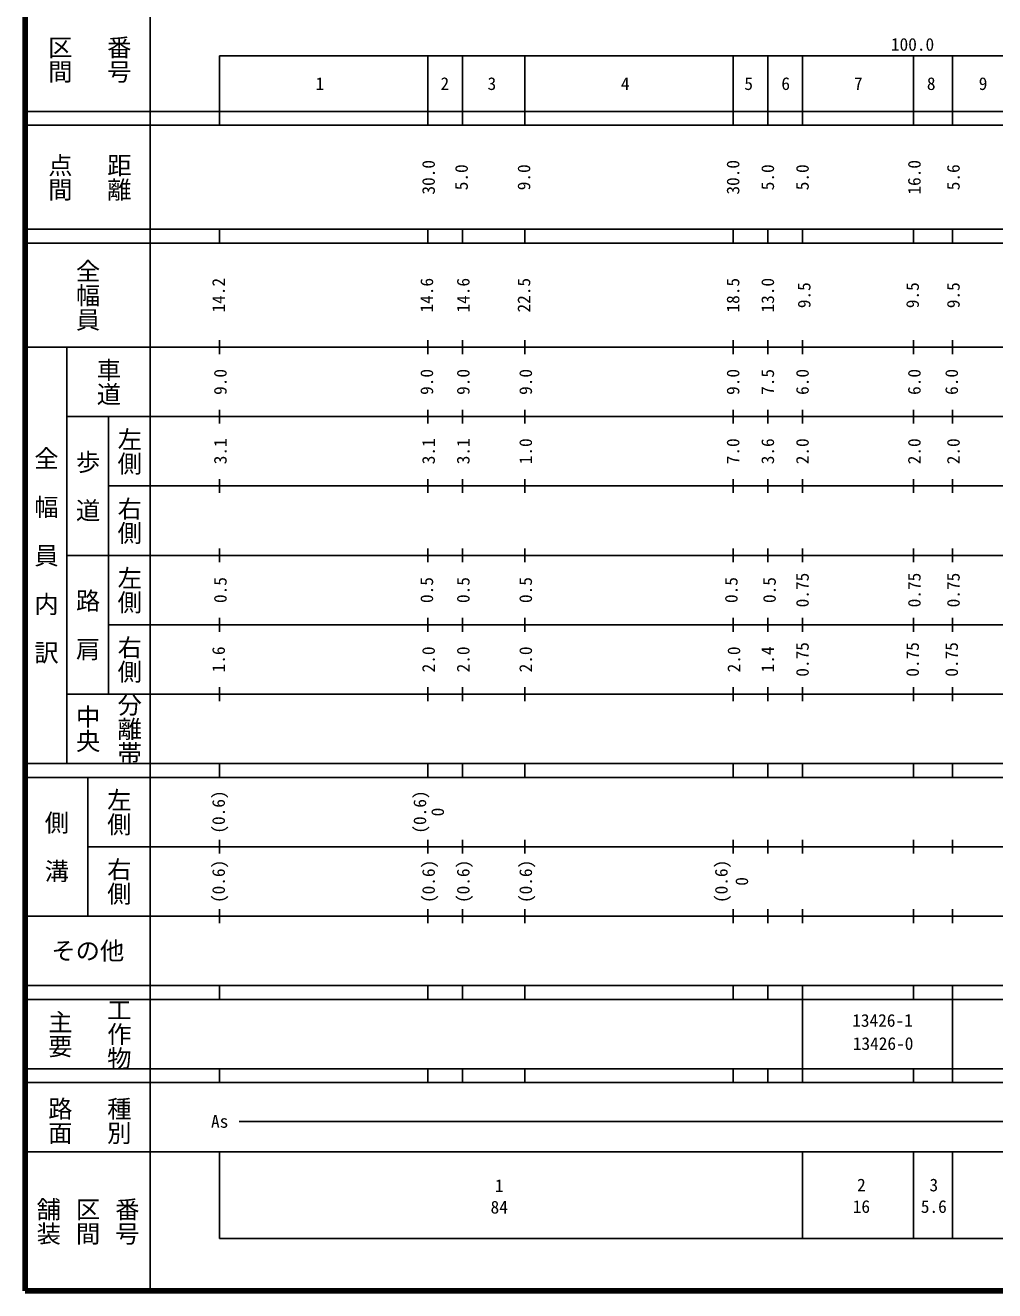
# Model space of a CAD drawing. Units: millimetres on the paper, enlarged 1000 times. Extents: x 40000 to 680000, y 20000 to 380000.
# Drawn here: x 40000 to 179680, y 20000 to 202409 of the extents above; entities that cross this region are included whole.
import ezdxf
from ezdxf.enums import TextEntityAlignment as Align

# ---------------------------------------------------------------- set-up
doc = ezdxf.new("R2010")
doc.units = ezdxf.units.MM
doc.header["$LTSCALE"] = 1000
doc.layers.add('M-TTL', color=2, linetype='Continuous', lineweight=140)
doc.layers.add('M-TTL-BAND', color=7, linetype='Continuous', lineweight=25)
doc.styles.add('@ＭＳ ゴシック', font='')
doc.styles.add('ＭＳ ゴシック', font='')
doc.styles.get('@ＭＳ ゴシック').set_extended_font_data('@MS Gothic')
doc.styles.get('ＭＳ ゴシック').set_extended_font_data('MS Gothic')

msp = doc.modelspace()

# ---------------------------------------------------------------- linework, layer by layer
at = {"layer": 'M-TTL'}
for p, q in [((40000, 380000), (40000, 20000)), ((40000, 20000), (680000, 20000))]:
    msp.add_line(p, q, dxfattribs=at)
at = {"layer": 'M-TTL-BAND'}
for p, q in [((58000, 370000), (58000, 20000)), ((68000, 198000), (579000, 198000)), ((68000, 198000), (68000, 188000)), ((98000, 198000), (98000, 188000)), ((103000, 198000), (103000, 188000)), ((112000, 198000), (112000, 188000)), ((142000, 198000), (142000, 188000)), ((147000, 198000), (147000, 188000)), ((152000, 198000), (152000, 188000)), ((168000, 198000), (168000, 188000)), ((173600, 198000), (173600, 188000)), ((40000, 190000), (579000, 190000)), ((40000, 188000), (579000, 188000)), ((40000, 173000), (579000, 173000)), ((68000, 171000), (68000, 173000)), ((98000, 173000), (98000, 171000)), ((103000, 173000), (103000, 171000)), ((112000, 173000), (112000, 171000)), ((142000, 173000), (142000, 171000)), ((147000, 173000), (147000, 171000)), ((152000, 173000), (152000, 171000)), ((168000, 171000), (168000, 173000)), ((173600, 173000), (173600, 171000)), ((40000, 171000), (579000, 171000)), ((68000, 155000), (68000, 157000)), ((98000, 157000), (98000, 155000)), ((103000, 157000), (103000, 155000)), ((112000, 157000), (112000, 155000)), ((142000, 157000), (142000, 155000)), ((147000, 157000), (147000, 155000)), ((152000, 157000), (152000, 155000)), ((168000, 155000), (168000, 157000)), ((173600, 157000), (173600, 155000)), ((40000, 156000), (579000, 156000)), ((46000, 96000), (46000, 156000)), ((46000, 146000), (579000, 146000)), ((52000, 146000), (52000, 106000)), ((68000, 145000), (68000, 147000)), ((98000, 147000), (98000, 145000)), ((103000, 147000), (103000, 145000)), ((112000, 147000), (112000, 145000)), ((142000, 147000), (142000, 145000)), ((147000, 147000), (147000, 145000)), ((152000, 147000), (152000, 145000)), ((168000, 145000), (168000, 147000)), ((173600, 147000), (173600, 145000)), ((68000, 135000), (68000, 137000)), ((98000, 137000), (98000, 135000)), ((103000, 137000), (103000, 135000)), ((112000, 137000), (112000, 135000)), ((142000, 137000), (142000, 135000)), ((147000, 137000), (147000, 135000)), ((152000, 137000), (152000, 135000)), ((168000, 135000), (168000, 137000)), ((173600, 137000), (173600, 135000)), ((52000, 136000), (579000, 136000)), ((46000, 126000), (579000, 126000)), ((68000, 125000), (68000, 127000)), ((98000, 127000), (98000, 125000)), ((103000, 127000), (103000, 125000)), ((112000, 127000), (112000, 125000)), ((142000, 127000), (142000, 125000)), ((147000, 127000), (147000, 125000)), ((152000, 127000), (152000, 125000)), ((168000, 125000), (168000, 127000)), ((173600, 127000), (173600, 125000)), ((68000, 115000), (68000, 117000)), ((98000, 117000), (98000, 115000)), ((103000, 117000), (103000, 115000)), ((112000, 117000), (112000, 115000)), ((142000, 117000), (142000, 115000)), ((147000, 117000), (147000, 115000)), ((152000, 117000), (152000, 115000)), ((168000, 115000), (168000, 117000)), ((173600, 117000), (173600, 115000)), ((52000, 116000), (579000, 116000)), ((46000, 106000), (579000, 106000)), ((68000, 105000), (68000, 107000)), ((98000, 107000), (98000, 105000)), ((103000, 107000), (103000, 105000)), ((112000, 107000), (112000, 105000)), ((142000, 107000), (142000, 105000)), ((147000, 107000), (147000, 105000)), ((152000, 107000), (152000, 105000)), ((168000, 105000), (168000, 107000)), ((173600, 107000), (173600, 105000)), ((40000, 96000), (579000, 96000)), ((68000, 94000), (68000, 96000)), ((98000, 96000), (98000, 94000)), ((103000, 96000), (103000, 94000)), ((112000, 96000), (112000, 94000)), ((142000, 96000), (142000, 94000)), ((147000, 96000), (147000, 94000)), ((152000, 96000), (152000, 94000)), ((168000, 94000), (168000, 96000)), ((173600, 96000), (173600, 94000)), ((40000, 94000), (579000, 94000)), ((49000, 94000), (49000, 74000)), ((49000, 84000), (579000, 84000)), ((68000, 83000), (68000, 85000)), ((98000, 85000), (98000, 83000)), ((103000, 85000), (103000, 83000)), ((112000, 85000), (112000, 83000)), ((142000, 85000), (142000, 83000)), ((147000, 85000), (147000, 83000)), ((152000, 85000), (152000, 83000)), ((168000, 83000), (168000, 85000)), ((173600, 85000), (173600, 83000)), ((68000, 73000), (68000, 75000)), ((98000, 75000), (98000, 73000)), ((103000, 75000), (103000, 73000)), ((112000, 75000), (112000, 73000)), ((142000, 75000), (142000, 73000)), ((147000, 75000), (147000, 73000)), ((152000, 75000), (152000, 73000)), ((168000, 73000), (168000, 75000)), ((173600, 75000), (173600, 73000)), ((40000, 74000), (579000, 74000)), ((40000, 64000), (579000, 64000)), ((68000, 62000), (68000, 64000)), ((98000, 64000), (98000, 62000)), ((103000, 64000), (103000, 62000)), ((112000, 64000), (112000, 62000)), ((142000, 64000), (142000, 62000)), ((147000, 64000), (147000, 62000)), ((152000, 64000), (152000, 52000)), ((168000, 62000), (168000, 64000)), ((173600, 64000), (173600, 52000)), ((40000, 62000), (579000, 62000)), ((40000, 52000), (579000, 52000)), ((68000, 50000), (68000, 52000)), ((98000, 52000), (98000, 50000)), ((103000, 52000), (103000, 50000)), ((112000, 52000), (112000, 50000)), ((142000, 52000), (142000, 50000)), ((147000, 52000), (147000, 50000)), ((152000, 52000), (152000, 50000)), ((168000, 50000), (168000, 52000)), ((173600, 52000), (173600, 50000)), ((40000, 50000), (579000, 50000)), ((70805, 44406), (565903, 44406)), ((40000, 40000), (579000, 40000)), ((68000, 40000), (68000, 27500)), ((152000, 40000), (152000, 27500)), ((168000, 40000), (168000, 27500)), ((173600, 40000), (173600, 27500)), ((68000, 27500), (579000, 27500))]:
    msp.add_line(p, q, dxfattribs=at)

# ---------------------------------------------------------------- texts
for s, height, rotation, style, p in [('番号', 2566, 270, '@ＭＳ ゴシック', (53500, 197500)), ('区間', 2566, 270, '@ＭＳ ゴシック', (45000, 197500)), ('点間', 2566, 270, '@ＭＳ ゴシック', (45000, 180500)), ('距離', 2566, 270, '@ＭＳ ゴシック', (53500, 180500)), ('30.0', 1833, 90, 'ＭＳ ゴシック', (98094, 180500)), ('30.0', 1833, 90, 'ＭＳ ゴシック', (141970, 180500)), ('16.0', 1833, 90, 'ＭＳ ゴシック', (168094, 180500)), ('5.0', 1833, 90, 'ＭＳ ゴシック', (102844, 180500)), ('9.0', 1833, 90, 'ＭＳ ゴシック', (111844, 180500)), ('5.0', 1833, 90, 'ＭＳ ゴシック', (146970, 180500)), ('5.0', 1833, 90, 'ＭＳ ゴシック', (151971, 180500)), ('5.6', 1833, 90, 'ＭＳ ゴシック', (173721, 180500)), ('全幅員', 2566, 270, '@ＭＳ ゴシック', (49000, 163500)), ('14.2', 1833, 90, 'ＭＳ ゴシック', (67843, 163500)), ('14.6', 1833, 90, 'ＭＳ ゴシック', (97844, 163500)), ('14.6', 1833, 90, 'ＭＳ ゴシック', (103094, 163500)), ('22.5', 1833, 90, 'ＭＳ ゴシック', (111844, 163500)), ('18.5', 1833, 90, 'ＭＳ ゴシック', (141970, 163500)), ('13.0', 1833, 90, 'ＭＳ ゴシック', (146970, 163500)), ('9.5', 1833, 90, 'ＭＳ ゴシック', (152221, 163500)), ('9.5', 1833, 90, 'ＭＳ ゴシック', (167843, 163500)), ('9.5', 1833, 90, 'ＭＳ ゴシック', (173721, 163500)), ('車道', 2566, 270, '@ＭＳ ゴシック', (52000, 151000)), ('9.0', 1833, 90, 'ＭＳ ゴシック', (68093, 151000)), ('9.0', 1833, 90, 'ＭＳ ゴシック', (97844, 151000)), ('9.0', 1833, 90, 'ＭＳ ゴシック', (103094, 151000)), ('9.0', 1833, 90, 'ＭＳ ゴシック', (112094, 151000)), ('9.0', 1833, 90, 'ＭＳ ゴシック', (141970, 151000)), ('7.5', 1833, 90, 'ＭＳ ゴシック', (146970, 151000)), ('6.0', 1833, 90, 'ＭＳ ゴシック', (151971, 151000)), ('6.0', 1833, 90, 'ＭＳ ゴシック', (168093, 151000)), ('6.0', 1833, 90, 'ＭＳ ゴシック', (173471, 151000)), ('左側', 2566, 270, '@ＭＳ ゴシック', (55000, 141000)), ('3.1', 1833, 90, 'ＭＳ ゴシック', (68093, 141000)), ('3.1', 1833, 90, 'ＭＳ ゴシック', (98094, 141000)), ('3.1', 1833, 90, 'ＭＳ ゴシック', (103094, 141000)), ('1.0', 1833, 90, 'ＭＳ ゴシック', (112094, 141000)), ('7.0', 1833, 90, 'ＭＳ ゴシック', (141970, 141000)), ('3.6', 1833, 90, 'ＭＳ ゴシック', (146970, 141000)), ('2.0', 1833, 90, 'ＭＳ ゴシック', (151971, 141000)), ('2.0', 1833, 90, 'ＭＳ ゴシック', (168093, 141000)), ('2.0', 1833, 90, 'ＭＳ ゴシック', (173721, 141000)), ('全\u3000幅\u3000員\u3000内\u3000訳', 2566, 270, '@ＭＳ ゴシック', (43000, 126000)), ('歩\u3000道', 2566, 270, '@ＭＳ ゴシック', (49000, 136000)), ('右側', 2566, 270, '@ＭＳ ゴシック', (55000, 131000)), ('左側', 2566, 270, '@ＭＳ ゴシック', (55000, 121000)), ('0.5', 1833, 90, 'ＭＳ ゴシック', (68093, 121000)), ('0.5', 1833, 90, 'ＭＳ ゴシック', (97844, 121000)), ('0.5', 1833, 90, 'ＭＳ ゴシック', (103094, 121000)), ('0.5', 1833, 90, 'ＭＳ ゴシック', (112094, 121000)), ('0.5', 1833, 90, 'ＭＳ ゴシック', (141720, 121000)), ('0.5', 1833, 90, 'ＭＳ ゴシック', (147220, 121000)), ('0.75', 1833, 90, 'ＭＳ ゴシック', (151971, 121000)), ('0.75', 1833, 90, 'ＭＳ ゴシック', (168093, 121000)), ('0.75', 1833, 90, 'ＭＳ ゴシック', (173721, 121000)), ('路\u3000肩', 2566, 270, '@ＭＳ ゴシック', (49000, 116000)), ('右側', 2566, 270, '@ＭＳ ゴシック', (55000, 111000)), ('0.75', 1833, 90, 'ＭＳ ゴシック', (151971, 111000)), ('0.75', 1833, 90, 'ＭＳ ゴシック', (167843, 111000)), ('0.75', 1833, 90, 'ＭＳ ゴシック', (173471, 111000)), ('1.6', 1833, 90, 'ＭＳ ゴシック', (67843, 111000)), ('2.0', 1833, 90, 'ＭＳ ゴシック', (98094, 111000)), ('2.0', 1833, 90, 'ＭＳ ゴシック', (103094, 111000)), ('2.0', 1833, 90, 'ＭＳ ゴシック', (112094, 111000)), ('2.0', 1833, 90, 'ＭＳ ゴシック', (142095, 111000)), ('1.4', 1833, 90, 'ＭＳ ゴシック', (146970, 111000)), ('分離帯', 2566, 270, '@ＭＳ ゴシック', (55000, 101000)), ('中央', 2566, 270, '@ＭＳ ゴシック', (49000, 101000)), ('左側', 2566, 270, '@ＭＳ ゴシック', (53500, 89000)), ('(0.6)', 1833, 90, 'ＭＳ ゴシック', (67843, 89000)), ('(0.6)', 1833, 90, 'ＭＳ ゴシック', (96844, 89000)), ('0', 1833, 90, 'ＭＳ ゴシック', (99409, 89000)), ('側\u3000溝', 2566, 270, '@ＭＳ ゴシック', (44500, 84000)), ('右側', 2566, 270, '@ＭＳ ゴシック', (53500, 79000)), ('(0.6)', 1833, 90, 'ＭＳ ゴシック', (67843, 79000)), ('(0.6)', 1833, 90, 'ＭＳ ゴシック', (98094, 79000)), ('(0.6)', 1833, 90, 'ＭＳ ゴシック', (103094, 79000)), ('(0.6)', 1833, 90, 'ＭＳ ゴシック', (112094, 79000)), ('(0.6)', 1833, 90, 'ＭＳ ゴシック', (140282, 79000)), ('0', 1833, 90, 'ＭＳ ゴシック', (143235, 79000)), ('主要', 2566, 270, '@ＭＳ ゴシック', (45000, 57000)), ('工作物', 2566, 270, '@ＭＳ ゴシック', (53500, 57000)), ('路面', 2566, 270, '@ＭＳ ゴシック', (45000, 44500)), ('種別', 2566, 270, '@ＭＳ ゴシック', (53500, 44500)), ('舗装', 2566, 270, '@ＭＳ ゴシック', (43333, 30000)), ('区間', 2566, 270, '@ＭＳ ゴシック', (49000, 30000)), ('番号', 2566, 270, '@ＭＳ ゴシック', (54667, 30000))]:
    msp.add_text(s, height=height, rotation=rotation, dxfattribs=dict(at, style=style)).set_placement(p, align=Align.MIDDLE_CENTER)
at = {"layer": 'M-TTL-BAND', "style": 'ＭＳ ゴシック'}
msp.add_text('100.0', height=1833, dxfattribs=at).set_placement((167844, 198195), align=Align.BOTTOM_CENTER)
for s, height, p in [('1', 1833, (82448, 194000)), ('2', 1833, (100449, 194000)), ('3', 1833, (107227, 194000)), ('4', 1833, (126450, 194000)), ('5', 1833, (144228, 194000)), ('6', 1833, (149562, 194000)), ('7', 1833, (160030, 194000)), ('8', 1833, (170531, 194000)), ('9', 1833, (178007, 194000)), ('その他', 2566, (49000, 69000)), ('As', 1833, (68006, 44406)), ('1', 1833, (108288, 35150)), ('2', 1833, (160474, 35238)), ('3', 1833, (170907, 35238)), ('84', 1833, (108288, 32043)), ('16', 1833, (160474, 32131)), ('5.6', 1833, (170907, 32131))]:
    msp.add_text(s, height=height, dxfattribs=at).set_placement(p, align=Align.MIDDLE_CENTER)
for s, p in [('13426-1', (159150, 57495)), ('13426-0', (159234, 54161))]:
    msp.add_text(s, height=1833, dxfattribs=at).set_placement(p, align=Align.BOTTOM_LEFT)

doc.saveas('drawing.dxf')
